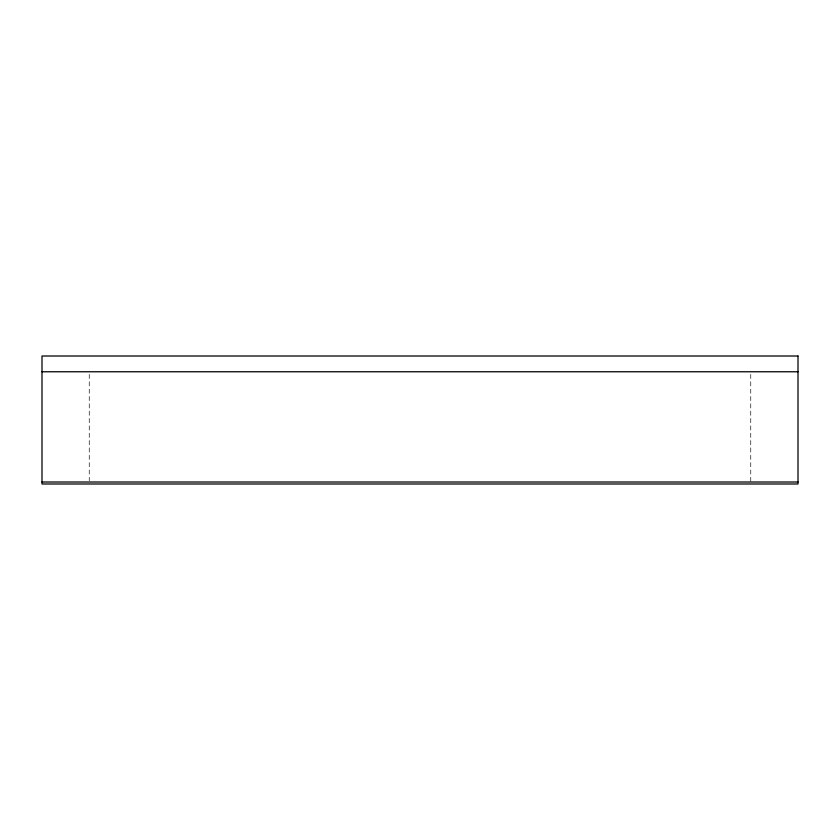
<?xml version="1.0" encoding="UTF-8"?>
<svg xmlns="http://www.w3.org/2000/svg" width="840" height="840" viewBox="0 0 840 840"><rect width="100%" height="100%" fill="white"/><g stroke="black" fill="none" stroke-linecap="round" stroke-linejoin="round"><path stroke-width="0.63" stroke-dasharray="4.2 3.15" d="M750.75 374.388L750.75 482.013M89.25 374.388L89.25 480.701"/><path stroke-width="1.26" d="M42 371.763L798 371.763M42 482.013L798 482.013M798 356.013L42 356.013L42 483.987L798 483.987L798 356.013"/></g></svg>
